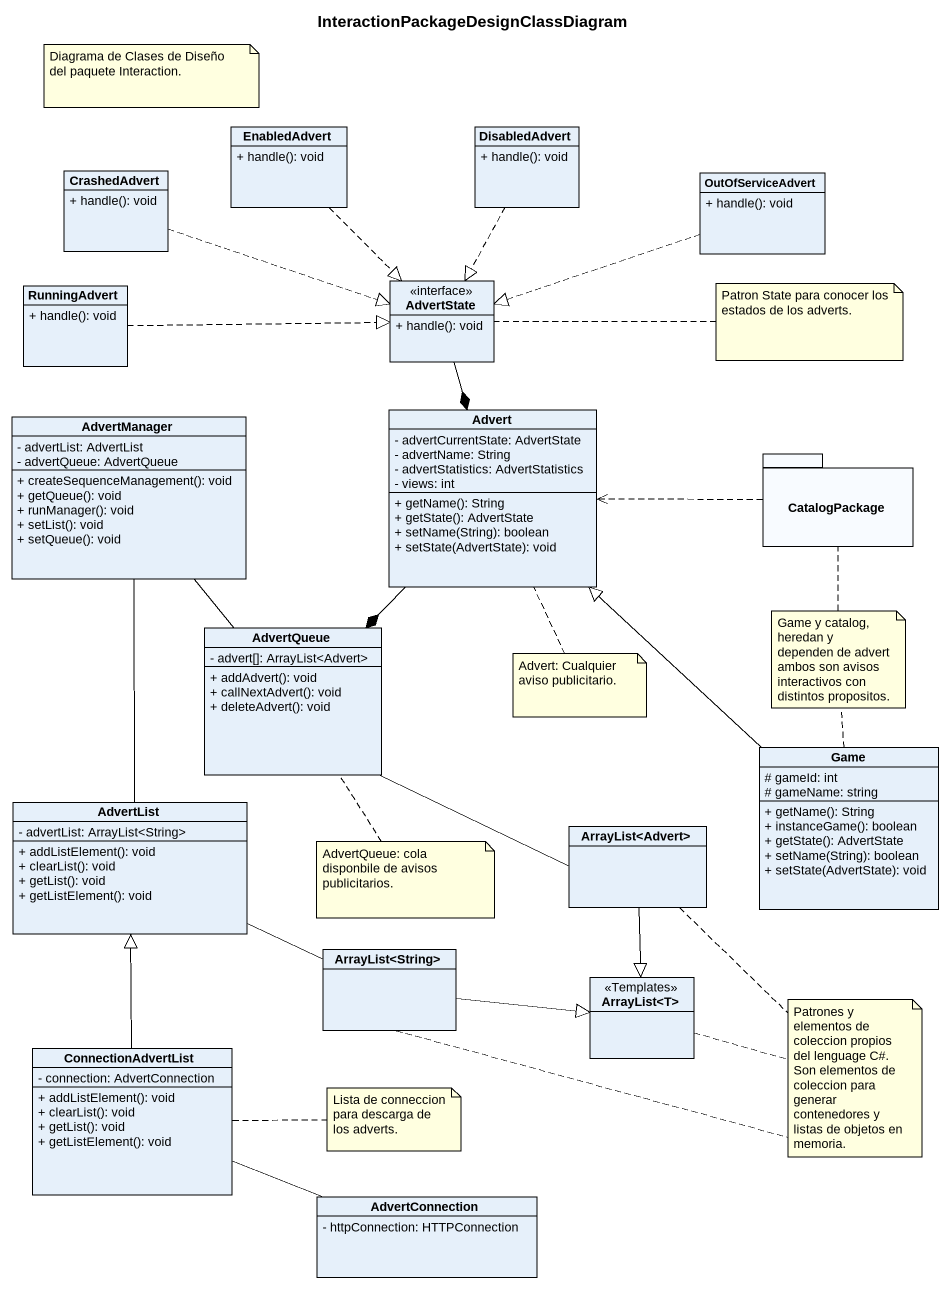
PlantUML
@startuml
title InteractionPackageDesignClassDiagram
hide circle
hide empty members
skinparam classAttributeIconSize 0
class EnabledAdvert {
  + handle(): void
}
class DisabledAdvert {
  + handle(): void
}
class CrashedAdvert {
  + handle(): void
}
class OutOfServiceAdvert {
  + handle(): void
}
class RunningAdvert {
  + handle(): void
}
class AdvertState <<interface>> {
  + handle(): void
}
class Advert {
  - advertCurrentState: AdvertState
  - advertName: String
  - advertStatistics: AdvertStatistics
  - views: int
  + getName(): String
  + getState(): AdvertState
  + setName(String): boolean
  + setState(AdvertState): void
}
class AdvertManager {
  - advertList: AdvertList
  - advertQueue: AdvertQueue
  + createSequenceManagement(): void
  + getQueue(): void
  + runManager(): void
  + setList(): void
  + setQueue(): void
}
package CatalogPackage {
}
class AdvertQueue {
  - advert[]: ArrayList<Advert>
  + addAdvert(): void
  + callNextAdvert(): void
  + deleteAdvert(): void
}
class Game {
  # gameId: int
  # gameName: string
  + getName(): String
  + instanceGame(): boolean
  + getState(): AdvertState
  + setName(String): boolean
  + setState(AdvertState): void
}
class AdvertList {
  - advertList: ArrayList<String>
  + addListElement(): void
  + clearList(): void
  + getList(): void
  + getListElement(): void
}
class "ArrayList<Advert>" as ArrayList_Advert
class "ArrayList<String>" as ArrayList_String
class "ArrayList<T>" as ArrayList_T <<Templates>>
class ConnectionAdvertList {
  - connection: AdvertConnection
  + addListElement(): void
  + clearList(): void
  + getList(): void
  + getListElement(): void
}
class AdvertConnection {
  - httpConnection: HTTPConnection
}
EnabledAdvert ..|> AdvertState
DisabledAdvert ..|> AdvertState
CrashedAdvert .right.|> AdvertState
OutOfServiceAdvert .left.|> AdvertState
RunningAdvert .right.|> AdvertState
AdvertState --* Advert
Advert --* AdvertQueue
AdvertManager -- AdvertQueue
AdvertManager -- AdvertList
CatalogPackage .left.> Advert
AdvertQueue -right- ArrayList_Advert
Game -up-|> Advert
AdvertList -right- ArrayList_String
ArrayList_Advert --|> ArrayList_T
ArrayList_String -right-|> ArrayList_T
ConnectionAdvertList -up-|> AdvertList
ConnectionAdvertList -right- AdvertConnection
note as N1
  Diagrama de Clases de Diseño del paquete Interaction.
end note
note right of AdvertState : Patron State para conocer los estados de los adverts.
note as N3
  Game y catalog, heredan y dependen de advert ambos son avisos interactivos con distintos propositos.
end note
N3 .. CatalogPackage
N3 .. Game
note bottom of Advert : Advert: Cualquier aviso publicitario.
note bottom of AdvertQueue : AdvertQueue: cola disponbile de avisos publicitarios.
note as N6
  Patrones y elementos de coleccion propios del lenguage C#.
  Son elementos de coleccion para generar contenedores y listas de objetos en memoria.
end note
N6 .. ArrayList_Advert
N6 .. ArrayList_T
N6 .. ArrayList_String
note right of ConnectionAdvertList : Lista de conneccion para descarga de los adverts.
@enduml
